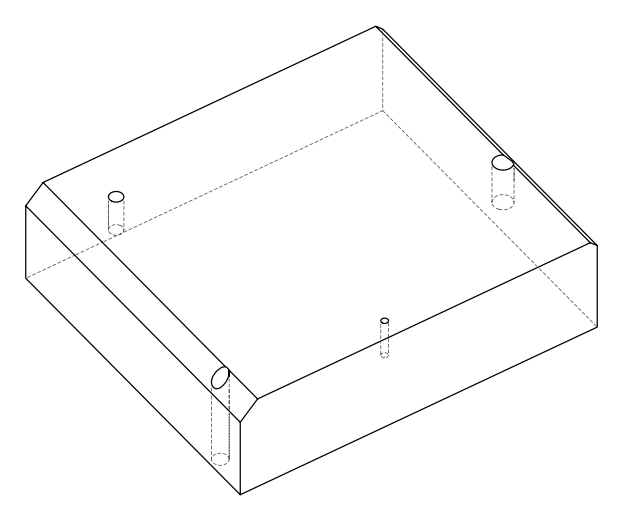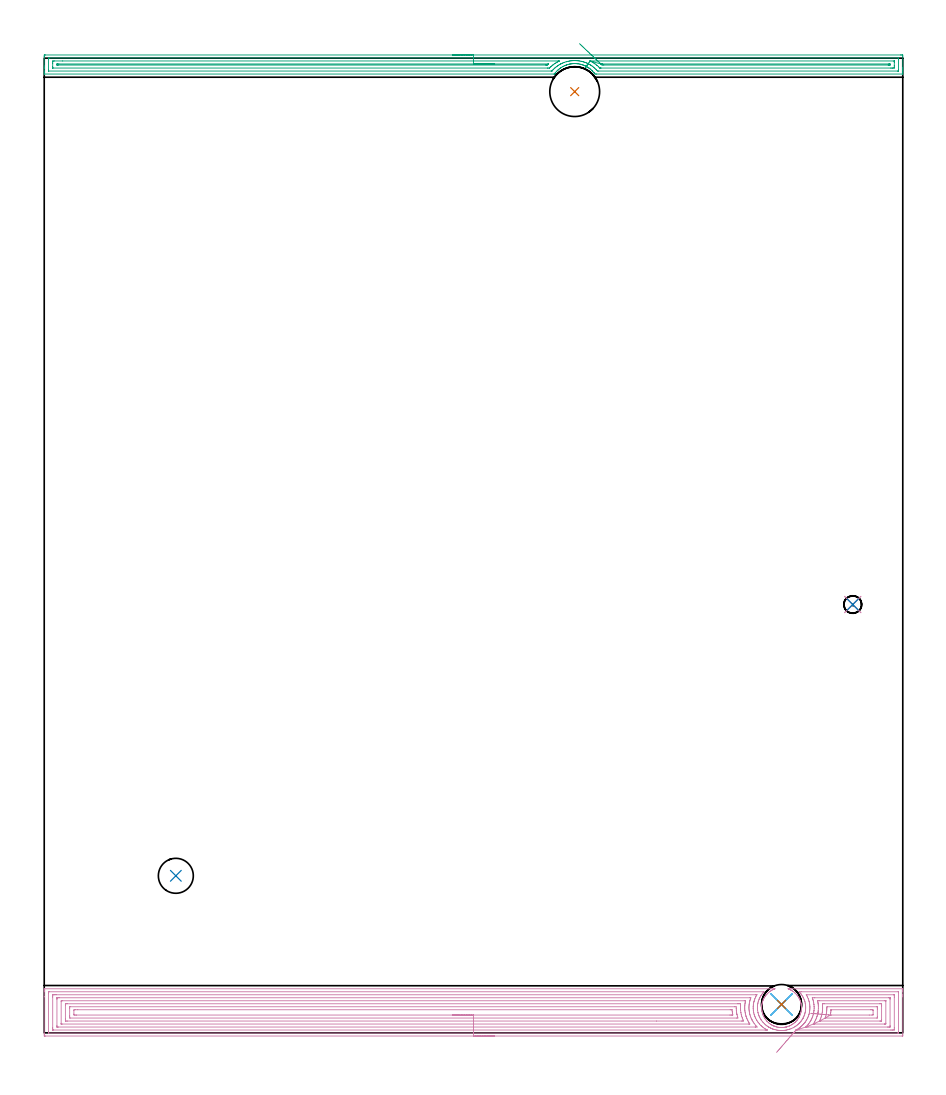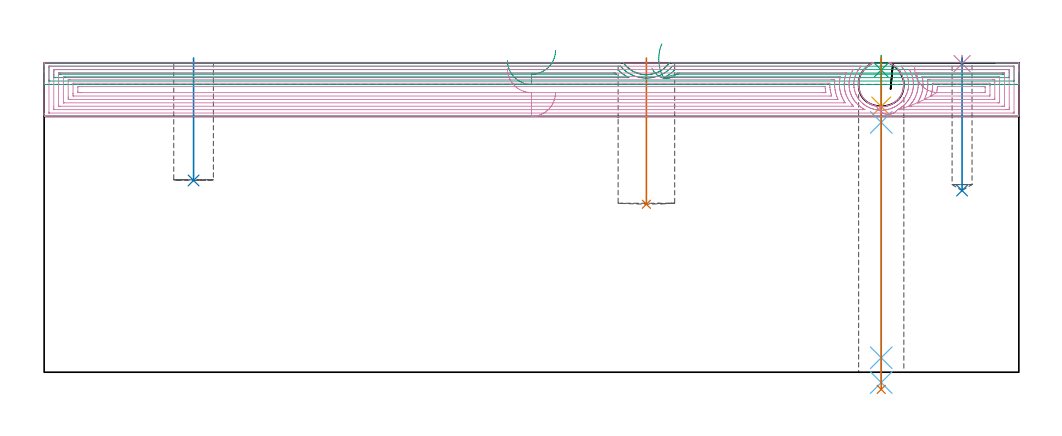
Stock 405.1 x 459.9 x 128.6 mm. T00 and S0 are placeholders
(PLAN: 10 operations, 7 tool changes, 41.1 min)
(1 INDEXABLE_INSERT_DRILL_BLIND_HOLE_FROM_SOLID | STEP1POCKET | NXT0302_018 | 0.24 min | 25347 mm3)
(2 INDEXABLE_INSERT_DRILL_BLIND_HOLE_FROM_SOLID_1 | STEP1POCKET_1 | NXT0302_004 | 0.21 min | 10390 mm3)
(3 SPOT_DRILL | STEP1HOLE | NXT0321_9005460120000 | 0.05 min | 182 mm3)
(4 SPOT_DRILL_1 | STEP1POCKET_2 | NXT0321_9005460120000 | 0.03 min | 2 mm3)
(5 DRILL_BLIND_HOLE_INTO_CENTER | STEP1HOLE | NXT0301_092 | 0.08 min | 1727 mm3)
(6 GUN_DRILL_THROUGH_HOLE | STEP1HOLE | UGT0307_009 | 0.64 min | 12605 mm3)
(7 DRILL_TO_ENLARGE_THROUGH_HOLE | STEP1HOLE | UGT0301_256 | 0.55 min | 21113 mm3)
(8 DRILL_BLIND_HOLE_INTO_CENTER_1 | STEP1POCKET_2 | UGT0301_200 | 0.22 min | 2757 mm3)
(9 AREA_MILL | FG_CHAMFER_SURFACE | UGT0205_001 | 13.04 min | 16277 mm3)
(10 AREA_MILL_1 | FG_CHAMFER_SURFACE_1 | UGT0205_001 | 26.05 min | 98268 mm3)
(TOOL NXT0302_018 | Index. Insert Drill 23.5mm [880-D2350L25-03] | D23.5 PA176 FL71 Z2)
(TOOL NXT0302_004 | Index. Insert Drill 16.5mm [880-D1650L20-05] | D16.5 PA176 FL83 Z2)
(TOOL NXT0321_9005460120000 | NC Spot Drill, 142deg, 12mm, Carbide, Uncoated | D12 PA142 FL30 Z2)
(TOOL NXT0301_092 | Carbide Drill 12.1mm [860.1-1210-061A1-MM 2214] | D12.1 PA140 FL77 Z2)
(TOOL UGT0307_009 | Gun Drill 12 mm | D12 PA130 FL24 Z1)
(TOOL UGT0301_256 | Twist Drill 18.8 mm | D18.8 PA118 FL135 Z2)
(TOOL UGT0301_200 | Twist Drill 8.3 mm | D8.3 PA118 FL72 Z2)
(TOOL UGT0205_001 | Chamfer Mill 20 x 3 x 45 deg. | D20 FL50 Z2)
(OP 1 INDEXABLE_INSERT_DRILL_BLIND_HOLE_FROM_SOLID)
G17 G21 G94 G90
T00 M6
G54
G17 G0 G90 X250.3 Y444.1 S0 M3
G43 Z138.6 H1
G94 G81 G98 Z69.8 F250. R130.6
G80
M5
M2
(OP 2 INDEXABLE_INSERT_DRILL_BLIND_HOLE_FROM_SOLID_1)
G17 G21 G94 G90
T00 M6
G54
G17 G0 G90 X62.1 Y74.1 S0 M3
G43 Z138.6 H1
G94 G81 G98 Z79.7 F250. R130.6
G80
M5
M2
(OP 3 SPOT_DRILL)
G17 G21 G94 G90
T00 M6
G54
G17 G0 G90 X347.9 Y13.4 S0 M3
G43 Z138.6 H0
G94 G81 G98 Z125.6 F250. R131.6
G80
M5
M2
(OP 4 SPOT_DRILL_1)
G17 G21 G94 G90
T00 M6
G54
G17 G0 G90 X381.5 Y202.1 S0 M3
G43 Z138.6 H0
G94 G81 G98 Z128.243 F250. R131.6
G80
M5
M2
(OP 5 DRILL_BLIND_HOLE_INTO_CENTER)
G17 G21 G94 G90
T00 M6
G54
G17 G0 G90 X347.9 Y13.4 S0 M3
G43 Z138.6 H1
G94 G81 G98 Z110.45 F250. R130.6
G80
M5
M2
(OP 6 GUN_DRILL_THROUGH_HOLE)
G17 G21 G94 G90
T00 M6
G54
G17 G0 G90 X347.9 Y13.4 M8
G43 Z138.6 H0
Z124.619
S716 M3
G94 G1 Z103.836 F125. M26
G4 X.084
Z6. F250.
G4 X.084
Z-4.298 F125.
G4 X.084
M5
M9
G0 Z124.619
Z138.6
M2
(OP 7 DRILL_TO_ENLARGE_THROUGH_HOLE)
G17 G21 G94 G90
T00 M6
G54
G17 G0 G90 X347.9 Y13.4 S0 M3
G43 Z138.6 H0
G94 G73 G98 Z-7.148 F250. Q16.969 R130.6
G80
M5
M2
(OP 8 DRILL_BLIND_HOLE_INTO_CENTER_1)
G17 G21 G94 G90
T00 M6
G54
G17 G0 G90 X381.5 Y202.1 S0 M3
G43 Z138.6 H0
G94 G81 G98 Z75.5 F250. R130.6
G80
M5
M2
(OP 9 AREA_MILL)
G17 G21 G94 G90
T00 M6
G54
G17 G0 G90 X192.55 Y461.4 S1061 M3
G43 Z138.6 H0
Z129.6
G94 G1 X192.588 Z128.728 F250.
X192.702 Z127.863
X192.891 Z127.012
X193.153 Z126.18
X193.487 Z125.374
X193.89 Z124.6
X194.359 Z123.864
X194.89 Z123.172
X195.479 Z122.529
X196.122 Z121.939
X196.814 Z121.408
X197.55 Z120.94
X198.324 Z120.537
X199.13 Z120.203
X199.962 Z119.941
X200.814 Z119.752
X201.678 Z119.638
X202.55 Z119.6
X403.962
X404.48 Y461.399 Z119.601
X404.992 Y461.395 Z119.603
X405.092 Y461.392 Z119.606
X405.1 Y460.887 Z120.111
Y455.571 Z125.423
Y455.029 Z125.968
Y454.685 Z126.311
Y454.143 Z126.853
Y453.799 Z127.196
Y453.112 Z127.887
Y452.798 Z128.201
Y452.427 Z128.564
X405.091 Y452.403 Z128.588
X404.927 Y452.4 Z128.6
X260.627
X259.888 Y452.404 Z128.59
X259.835 Y452.463 Z128.535
X259.707 Y452.636 Z128.362
X259.485 Y452.92 Z128.079
X259.402 Y453.021 Z127.979
X259.255 Y453.199 Z127.801
X258.814 Y453.692 Z127.306
X258.71 Y453.799 Z127.199
X258.624 Y453.887 Z127.111
X258.428 Y454.079 Z126.92
X257.921 Y454.537 Z126.459
X257.744 Y454.685 Z126.315
X257.662 Y454.753 Z126.247
X257.397 Y454.959 Z126.04
X257.028 Y455.226 Z125.772
X256.952 Y455.276 Z125.722
X256.585 Y455.518 Z125.48
X256.135 Y455.796 Z125.202
X256.06 Y455.84 Z125.159
X255.756 Y456. Z125.
X255.653 Y456.054 Z124.946
X255.266 Y456.242 Z124.755
X255.242 Y456.254 Z124.743
X254.775 Y456.457 Z124.541
X254.56 Y456.543 Z124.457
X254.349 Y456.626 Z124.373
X254.085 Y456.72 Z124.279
X253.926 Y456.768 Z124.231
X253.455 Y456.911 Z124.089
X253.413 Y456.922 Z124.078
X253.01 Y457.026 Z123.972
X252.562 Y457.124 Z123.876
X252.116 Y457.202 Z123.797
X251.692 Y457.254 Z123.739
X251.669 Y457.257 Z123.737
X251.42 Y457.278 Z123.715
X251.062 Y457.306 Z123.682
X250.902 Y457.322 Z123.671
X250.799 Y457.331 Z123.662
X250.776 Y457.333 Z123.661
X250.555 Y457.344 Z123.655
X250.424 Y457.345 Z123.652
X250.106 Y457.347 Z123.653
X249.883 Y457.338 Z123.659
X249.829 Y457.334 Z123.661
X249.436 Y457.311 Z123.686
X249.201 Y457.288 Z123.705
X249.012 Y457.271 Z123.724
X248.99 Y457.269 Z123.726
X248.755 Y457.24 Z123.759
X248.543 Y457.212 Z123.787
X248.118 Y457.139 Z123.859
X248.097 Y457.135 Z123.862
X247.696 Y457.052 Z123.948
X247.65 Y457.042 Z123.958
X247.225 Y456.931 Z124.065
X247.204 Y456.926 Z124.07
X247.118 Y456.9 Z124.096
X246.778 Y456.797 Z124.198
X246.496 Y456.713 Z124.285
X246.331 Y456.655 Z124.341
X246.311 Y456.648 Z124.349
X245.979 Y456.519 Z124.479
X245.863 Y456.474 Z124.524
X245.418 Y456.283 Z124.715
X244.976 Y456.068 Z124.93
X244.539 Y455.839 Z125.159
X244.075 Y455.557 Z125.443
X243.632 Y455.268 Z125.732
X243.623 Y455.262 Z125.738
X243.441 Y455.128 Z125.868
X243.353 Y455.064 Z125.932
X243.27 Y455.004 Z125.992
X243.206 Y454.958 Z126.038
X242.866 Y454.685 Z126.31
X242.757 Y454.6 Z126.399
X242.739 Y454.585 Z126.414
X242.597 Y454.458 Z126.541
X242.523 Y454.39 Z126.606
X242.459 Y454.334 Z126.664
X242.175 Y454.079 Z126.92
X241.845 Y453.754 Z127.245
X241.349 Y453.199 Z127.801
X241.268 Y453.1 Z127.899
X241.116 Y452.914 Z128.083
X240.97 Y452.738 Z128.262
X240.952 Y452.716 Z128.284
X240.901 Y452.647 Z128.353
X240.739 Y452.434 Z128.56
X240.712 Y452.403 Z128.589
X240.524 Y452.4 Z128.6
X0.173
X0.009 Y452.403 Z128.588
X0. Y452.427 Z128.564
Y452.798 Z128.201
Y453.112 Z127.887
Y453.799 Z127.196
Y455.029 Z125.968
Y455.571 Z125.423
Y456.186 Z124.809
Y460.615 Z120.382
X0.003 Y460.887 Z120.111
X0.009 Y461.392 Z119.606
X0.107 Y461.395 Z119.603
X0.62 Y461.4 Z119.6
X202.55
Y459.986 Z121.014
X402.915 Y459.985 Z121.015
X403.019 Y459.984 Z121.016
X403.07 Y459.981 Z121.019
X403.088 Y459.979 Z121.021
X403.09 Y459.964 Z121.036
X403.095 Y459.851 Z121.149
X403.099 Y459.598 Z121.402
Y454.283 Z126.717
X403.092 Y453.879 Z127.121
X403.09 Y453.828 Z127.172
X403.074 Y453.821 Z127.179
X403.022 Y453.818 Z127.182
X402.913 Y453.816 Z127.184
X402.693 Y453.814 Z127.186
X261.506
X261.072 Y453.821 Z127.179
X260.627 Y454.304 Z126.696
X260.264 Y454.685 Z126.315
X259.734 Y455.184 Z125.816
X259.291 Y455.571 Z125.429
X258.84 Y455.929 Z125.071
X258.532 Y456.152 Z124.848
X258.089 Y456.457 Z124.543
X257.947 Y456.551 Z124.449
X257.688 Y456.714 Z124.286
X257.053 Y457.072 Z123.928
X256.518 Y457.343 Z123.657
X256.16 Y457.51 Z123.49
X255.854 Y457.646 Z123.354
X255.266 Y457.875 Z123.125
X254.93 Y457.995 Z123.005
X254.457 Y458.146 Z122.854
X254.373 Y458.171 Z122.829
X254.173 Y458.229 Z122.771
X253.479 Y458.397 Z122.603
X253.261 Y458.445 Z122.555
X252.586 Y458.57 Z122.43
X252.187 Y458.624 Z122.376
X251.692 Y458.676 Z122.324
X251.199 Y458.717 Z122.283
X250.799 Y458.744 Z122.256
X250.264 Y458.759 Z122.241
X250.166 Y458.761 Z122.239
X250.123
X250.088 Y458.76 Z122.24
X249.905 Y458.751 Z122.249
X249.407 Y458.723 Z122.277
X249.012 Y458.693 Z122.307
X248.587 Y458.65 Z122.35
X248.118 Y458.587 Z122.413
X247.809 Y458.535 Z122.465
X247.225 Y458.421 Z122.579
X247.065 Y458.387 Z122.613
X246.423 Y458.229 Z122.771
X246.292 Y458.19 Z122.81
X245.438 Y457.914 Z123.086
X245.023 Y457.754 Z123.246
X244.544 Y457.557 Z123.443
X244.394 Y457.492 Z123.508
X244.072 Y457.343 Z123.657
X243.79 Y457.205 Z123.795
X243.734 Y457.177 Z123.823
X243.651 Y457.132 Z123.868
X243.214 Y456.89 Z124.11
X242.757 Y456.612 Z124.388
X242.514 Y456.457 Z124.543
X242.129 Y456.194 Z124.806
X241.864 Y456.004 Z124.996
X241.618 Y455.815 Z125.185
X241.31 Y455.571 Z125.429
X241.126 Y455.417 Z125.583
X240.97 Y455.281 Z125.719
X240.66 Y454.993 Z126.007
X240.336 Y454.685 Z126.315
X240.207 Y454.556 Z126.444
X240.077 Y454.42 Z126.58
X239.783 Y454.091 Z126.909
X239.59 Y453.876 Z127.124
X239.553 Y453.838 Z127.162
X239.535 Y453.821 Z127.179
X239.512 Y453.819 Z127.181
X239.403 Y453.816 Z127.184
X239.183 Y453.814 Z127.186
X2.185 Y453.815 Z127.185
X2.081 Y453.816 Z127.184
X2.03 Y453.819 Z127.181
X2.012 Y453.821 Z127.179
X2.01 Y453.836 Z127.164
X2.005 Y453.949 Z127.051
X2.001 Y454.202 Z126.798
Y459.517 Z121.483
X2.008 Y459.922 Z121.078
X2.01 Y459.972 Z121.028
X2.026 Y459.979 Z121.021
X2.078 Y459.982 Z121.018
X2.187 Y459.984 Z121.016
X2.407 Y459.986 Z121.014
X202.55
Y458.572 Z122.428
X242.558 Y458.571 Z122.429
X242.757 Y458.569 Z122.431
X242.948 Y458.565 Z122.435
X243.031 Y458.563 Z122.437
X242.852 Y458.468 Z122.532
X242.757 Y458.421 Z122.579
X242.629 Y458.356 Z122.644
X242.387 Y458.229 Z122.771
X242.051 Y458.043 Z122.957
X241.864 Y457.936 Z123.064
X241.494 Y457.709 Z123.291
X240.97 Y457.376 Z123.624
X240.95 Y457.363 Z123.637
X240.922 Y457.343 Z123.657
X240.433 Y456.99 Z124.01
X240.077 Y456.722 Z124.278
X239.928 Y456.604 Z124.396
X239.75 Y456.457 Z124.543
X239.448 Y456.195 Z124.805
X239.183 Y455.961 Z125.039
X238.981 Y455.772 Z125.228
X238.444 Y455.255 Z125.745
X238.415 Y455.235 Z125.765
X238.376 Y455.233 Z125.767
X238.29 Y455.231 Z125.769
X237.742 Y455.229 Z125.771
X237.396 Y455.228 Z125.772
X4.079 Y455.229 Z125.771
X4.037 Y455.23 Z125.77
X4.015 Y455.232 Z125.768
X4.01 Y455.234 Z125.766
X4.007 Y455.251 Z125.749
X4.002 Y455.379 Z125.621
X4. Y455.571 Z125.429
Y455.764 Z125.236
Y457.343 Z123.657
Y457.535 Z123.465
X4.005 Y458.229 Z122.771
X4.009 Y458.412 Z122.588
X4.03 Y458.565 Z122.435
X4.194 Y458.567 Z122.433
X4.743 Y458.571 Z122.429
X8.712 Y458.572 Z122.428
X202.55
Y457.157 Z123.843
X237.584
X237.875 Y457.155 Z123.845
X237.925 Y457.153 Z123.847
X237.946 Y457.151 Z123.849
X237.941 Y457.144 Z123.856
X237.884 Y457.087 Z123.913
X237.821 Y457.028 Z123.972
X237.765 Y456.977 Z124.023
X237.538 Y456.776 Z124.224
X237.396 Y456.65 Z124.35
X237.206 Y456.646 Z124.354
X237.022 Y456.644 Z124.356
X236.503 Y456.643 Z124.357
X6.687
X6.168 Y456.645 Z124.355
X6.082 Y456.647 Z124.353
X6.021 Y456.649 Z124.351
X6.01 Y456.689 Z124.311
X6.009 Y456.9 Z124.1
X6.01 Y457.111 Z123.889
X6.021 Y457.151 Z123.849
X6.082 Y457.154 Z123.846
X6.17 Y457.156 Z123.844
X6.355 Y457.157 Z123.843
X6.875
X202.55
X203.422 Z123.881
X204.287 Z123.995
X205.138 Z124.183
X205.97 Z124.446
X206.776 Z124.78
X207.55 Z125.182
X208.286 Z125.651
X208.978 Z126.182
X209.621 Z126.772
X210.21 Z127.415
X210.742 Z128.107
X211.21 Z128.843
X211.613 Z129.616
X211.947 Z130.422
X212.209 Z131.254
X212.398 Z132.106
X212.512 Z132.971
X212.55 Z133.843
G0 Z138.6
X256.751 Y457.417
Z136.504
G1 X256.451 Y456.99 Z135.806
X256.187 Y456.614 Z135.064
X255.961 Y456.292 Z134.285
X255.775 Y456.027 Z133.475
X255.63 Y455.82 Z132.64
X255.527 Y455.675 Z131.786
X255.468 Y455.59 Z130.92
X255.452 Y455.568 Z130.048
X255.48 Y455.608 Z129.177
X255.552 Y455.71 Z128.313
X255.667 Y455.873 Z127.464
X255.823 Y456.096 Z126.635
X256.021 Y456.377 Z125.834
X256.258 Y456.714 Z125.065
X256.532 Y457.105 Z124.335
X256.843 Y457.547 Z123.649
X257.186 Y458.036 Z123.014
X257.56 Y458.568 Z122.432
Y458.569 Z122.431
X257.582 Y458.571 Z122.429
X401.021
X401.063 Y458.57 Z122.43
X401.085 Y458.568 Z122.432
X401.09 Y458.566 Z122.434
X401.093 Y458.549 Z122.451
X401.098 Y458.421 Z122.579
X401.1 Y458.229 Z122.771
Y458.037 Z122.963
Y456.457 Z124.543
Y456.265 Z124.735
X401.095 Y455.571 Z125.429
X401.091 Y455.388 Z125.612
X401.07 Y455.235 Z125.765
X400.906 Y455.234 Z125.766
X400.357 Y455.23 Z125.77
X400.012 Y455.229 Z125.771
X399.465 Y455.228 Z125.772
X262.76 Y455.229 Z125.771
X262.414 Y455.23 Z125.77
X262.299 Y455.232 Z125.768
X262.209 Y455.235 Z125.765
X262.161 Y455.247 Z125.753
X262.124 Y455.282 Z125.718
X261.824 Y455.571 Z125.429
X261.521 Y455.857 Z125.143
X260.85 Y456.457 Z124.543
X260.627 Y456.637 Z124.363
X259.853 Y457.225 Z123.775
X259.734 Y457.305 Z123.695
X259.677 Y457.343 Z123.657
X259.168 Y457.669 Z123.331
X258.84 Y457.866 Z123.134
X258.204 Y458.229 Z122.771
X257.947 Y458.365 Z122.635
X257.663 Y458.51 Z122.49
X257.617 Y458.533 Z122.467
X257.569 Y458.56 Z122.44
X257.56 Y458.568 Z122.432
X262.652 Y457.151 Z123.849
X262.702 Y457.153 Z123.847
X262.789 Y457.155 Z123.845
X263.308 Y457.157 Z123.843
X263.495
X398.413
X398.932 Y457.155 Z123.845
X399.018 Y457.153 Z123.847
X399.079 Y457.151 Z123.849
X399.09 Y457.111 Z123.889
X399.091 Y456.9 Z124.1
X399.09 Y456.689 Z124.311
X399.079 Y456.649 Z124.351
X399.018 Y456.647 Z124.353
X398.93 Y456.644 Z124.356
X398.413 Y456.643 Z124.357
X398.225
X264.014
X263.226 Y456.65 Z124.35
X263.129 Y456.72 Z124.28
X262.923 Y456.903 Z124.097
X262.696 Y457.109 Z123.891
X262.652 Y457.151 Z123.849
X262.116 Y457.661 Z123.386
X261.554 Y458.196 Z122.988
X260.968 Y458.753 Z122.66
X260.364 Y459.328 Z122.404
X259.746 Y459.916 Z122.222
X259.119 Y460.513 Z122.114
X258.487 Y461.114 Z122.082
X257.856 Y461.715 Z122.127
X257.23 Y462.311 Z122.247
X256.614 Y462.897 Z122.442
X256.013 Y463.469 Z122.71
X255.431 Y464.023 Z123.05
X254.873 Y464.554 Z123.458
X254.342 Y465.059 Z123.933
X253.844 Y465.534 Z124.469
X253.381 Y465.974 Z125.063
X252.957 Y466.377 Z125.71
X252.576 Y466.74 Z126.406
G0 Z138.6
M5
M2
(OP 10 AREA_MILL_1)
G17 G21 G94 G90
T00 M6
G54
G17 G0 G90 X212.55 Y-1.5 S1061 M3
G43 Z138.6 H0
Z116.3
G94 G1 X212.512 Z115.429 F250.
X212.398 Z114.564
X212.209 Z113.712
X211.947 Z112.88
X211.613 Z112.074
X211.21 Z111.3
X210.741 Z110.564
X210.21 Z109.872
X209.621 Z109.229
X208.978 Z108.64
X208.286 Z108.109
X207.55 Z107.64
X206.776 Z107.237
X205.97 Z106.903
X205.138 Z106.641
X204.286 Z106.452
X203.422 Z106.338
X202.55 Z106.3
X0.62
X0.105 Y-1.495 Z106.303
X0.008 Y-1.492 Z106.306
X0.004 Y-0.983 Z106.814
X0. Y-0.368 Z107.429
Y17.01 Z124.805
Y19.397 Z127.192
Y20.085 Z127.884
Y20.399 Z128.199
X0.007 Y20.773 Z128.564
X0.01 Y20.797 Z128.588
X0.173 Y20.8 Z128.6
X344.616
X344.825 Y20.796 Z128.59
X344.676 Y20.731 Z128.529
X344.616 Y20.706 Z128.506
X344.422 Y20.631 Z128.431
X344.294 Y20.579 Z128.379
X344.039 Y20.468 Z128.268
X343.918 Y20.414 Z128.214
X343.656 Y20.284 Z128.084
X343.21 Y20.044 Z127.844
X343.089 Y19.973 Z127.773
X342.763 Y19.767 Z127.567
X342.312 Y19.447 Z127.247
X341.848 Y19.09 Z126.89
X341.405 Y18.681 Z126.481
X340.977 Y18.255 Z126.055
X340.934 Y18.208 Z126.008
X340.572 Y17.773 Z125.573
X340.23 Y17.326 Z125.126
X340.084 Y17.119 Z124.919
X339.682 Y16.444 Z124.244
X339.452 Y16.006 Z123.806
X339.246 Y15.561 Z123.361
X339.191 Y15.431 Z123.231
X338.932 Y14.679 Z122.479
X338.804 Y14.239 Z122.039
X338.701 Y13.797 Z121.597
X338.621 Y13.357 Z121.157
X338.562 Y12.915 Z120.715
X338.525 Y12.474 Z120.274
X338.508 Y12.032 Z119.832
X338.512 Y11.591 Z119.391
X338.537 Y11.15 Z118.95
X338.583 Y10.708 Z118.508
X338.649 Y10.268 Z118.068
X338.738 Y9.825 Z117.625
X338.849 Y9.385 Z117.185
X338.984 Y8.942 Z116.742
X339.139 Y8.503 Z116.303
X339.191 Y8.37 Z116.17
X339.543 Y7.621 Z115.421
X339.783 Y7.176 Z114.976
X339.894 Y6.992 Z114.791
X340.046 Y6.739 Z114.539
X340.084 Y6.68 Z114.479
X340.388 Y6.264 Z114.062
X340.705 Y5.858 Z113.655
X340.839 Y5.702 Z113.497
X340.875 Y5.663 Z113.457
X340.977 Y5.548 Z113.345
X341.555 Y4.974 Z112.774
X341.87 Y4.694 Z112.494
X342.266 Y4.386 Z112.185
X342.671 Y4.092 Z111.891
X342.763 Y4.031 Z111.83
X342.829 Y3.992 Z111.791
X343.206 Y3.765 Z111.564
X343.403 Y3.658 Z111.458
X343.656 Y3.523 Z111.32
X343.722 Y3.492 Z111.288
X343.816 Y3.447 Z111.246
X343.921 Y3.398 Z111.197
X344.02 Y3.353 Z111.149
X344.135 Y3.3 Z111.095
X344.323 Y3.212 Z111.007
X344.476 Y3.152 Z110.949
X344.549 Y3.124 Z110.92
X344.994 Y2.971 Z110.766
X345.443 Y2.836 Z110.632
X345.509 Y2.82 Z110.615
X345.888 Y2.726 Z110.524
X346.336 Y2.638 Z110.437
X346.782 Y2.573 Z110.373
X346.849 Y2.568 Z110.365
X346.911 Y2.561 Z110.359
X347.229 Y2.532 Z110.326
X347.296 Y2.53 Z110.321
X347.687 Y2.509 Z110.306
X348.052 Z110.304
X348.122 Z110.305
X348.19 Y2.512 Z110.308
X348.404 Y2.521 Z110.321
X348.569 Y2.529 Z110.329
X349.015 Y2.573 Z110.371
X349.083 Y2.585 Z110.379
X349.299 Y2.615 Z110.412
X349.462 Y2.639 Z110.436
X349.908 Y2.726 Z110.521
X349.977 Y2.744 Z110.538
X350.07 Y2.765 Z110.563
X350.144 Y2.783 Z110.581
X350.256 Y2.811 Z110.609
X350.356 Y2.836 Z110.633
X350.423 Y2.857 Z110.652
X350.801 Y2.969 Z110.768
X351.478 Y3.21 Z111.009
X351.694 Y3.306 Z111.103
X351.764 Y3.34 Z111.135
X351.977 Y3.441 Z111.241
X352.144 Y3.522 Z111.32
X352.587 Y3.76 Z111.557
X353.124 Y4.093 Z111.891
X353.169 Y4.124 Z111.922
X353.48 Y4.343 Z112.141
X353.871 Y4.651 Z112.451
X354.146 Y4.885 Z112.685
X354.251 Y4.974 Z112.774
X354.373 Y5.088 Z112.887
X354.741 Y5.466 Z113.265
X354.916 Y5.663 Z113.458
X355.04 Y5.798 Z113.597
X355.093 Y5.857 Z113.656
X355.239 Y6.032 Z113.831
X355.266 Y6.066 Z113.864
X355.514 Y6.399 Z114.198
X355.746 Y6.739 Z114.538
X356.024 Y7.197 Z114.989
X356.081 Y7.289 Z115.086
X356.16 Y7.416 Z115.215
X356.231 Y7.556 Z115.356
X356.265 Y7.621 Z115.421
X356.471 Y8.059 Z115.859
X356.658 Y8.503 Z116.303
X356.816 Y8.942 Z116.742
X356.952 Y9.385 Z117.185
X357.053 Y9.76 Z117.56
X357.15 Y10.268 Z118.068
X357.217 Y10.708 Z118.508
X357.263 Y11.15 Z118.95
X357.288 Y11.591 Z119.391
X357.292 Y12.032 Z119.832
X357.275 Y12.474 Z120.274
X357.238 Y12.915 Z120.715
X357.179 Y13.356 Z121.156
X357.102 Y13.797 Z121.597
X357.053 Y14.04 Z121.84
X356.968 Y14.361 Z122.161
X356.874 Y14.679 Z122.479
X356.722 Y15.122 Z122.922
X356.55 Y15.561 Z123.361
X356.363 Y15.976 Z123.776
X356.16 Y16.386 Z124.186
X356.127 Y16.444 Z124.244
X355.857 Y16.889 Z124.689
X355.566 Y17.326 Z125.126
X355.266 Y17.734 Z125.534
X355.069 Y17.974 Z125.774
X354.861 Y18.208 Z126.008
X354.373 Y18.711 Z126.511
X354.164 Y18.903 Z126.703
X353.948 Y19.09 Z126.89
X353.48 Y19.457 Z127.257
X353.099 Y19.722 Z127.522
X352.711 Y19.973 Z127.773
X352.587 Y20.046 Z127.846
X352.29 Y20.21 Z128.01
X352.182 Y20.267 Z128.067
X351.992 Y20.359 Z128.159
X351.694 Y20.497 Z128.297
X351.464 Y20.598 Z128.397
X351.434 Y20.609 Z128.409
X350.965 Y20.793 Z128.592
X351.764 Y20.8 Z128.6
X404.927
X405.09 Y20.797 Z128.588
X405.093 Y20.773 Z128.564
X405.1 Y20.399 Z128.199
Y20.085 Z127.884
Y19.397 Z127.192
Y18.167 Z125.964
Y17.625 Z125.419
Y17.01 Z124.805
Y-0.983 Z106.814
X405.098 Y-1.257 Z106.541
X405.09 Y-1.492 Z106.306
X404.853 Y-1.499 Z106.299
X202.55 Y-1.5 Z106.3
Y-0.086 Z107.714
X2.184 Y-0.085 Z107.715
X2.079 Y-0.084 Z107.716
X2.027 Y-0.081 Z107.719
X2.01 Y-0.079 Z107.721
X2.008 Y-0.062 Z107.738
X2.004 Y0.05 Z107.85
X2. Y0.306 Z108.106
X2.001 Y18.914 Z126.714
X2.008 Y19.318 Z127.118
X2.01 Y19.369 Z127.169
X2.025 Y19.379 Z127.179
X2.077 Y19.381 Z127.181
X2.187 Y19.384 Z127.184
X2.407 Y19.386 Z127.186
X339.267 Y19.385 Z127.185
X339.638 Y19.376 Z127.176
X339.255 Y18.97 Z126.77
X339.044 Y18.72 Z126.52
X338.875 Y18.511 Z126.311
X338.651 Y18.224 Z126.024
X338.361 Y17.841 Z125.641
X338.274 Y17.712 Z125.512
X338.22 Y17.625 Z125.425
X337.944 Y17.152 Z124.952
X337.711 Y16.739 Z124.539
X337.627 Y16.581 Z124.381
X337.468 Y16.263 Z124.063
X337.342 Y15.978 Z123.778
X337.292 Y15.853 Z123.653
X337.104 Y15.327 Z123.127
X336.984 Y14.967 Z122.767
X336.892 Y14.651 Z122.451
X336.749 Y14.081 Z121.881
X336.717 Y13.939 Z121.739
X336.591 Y13.194 Z120.994
X336.589 Y13.18 Z120.98
X336.574 Y13.069 Z120.869
X336.522 Y12.36 Z120.16
X336.521 Y12.308 Z120.108
X336.519 Y11.477 Z119.277
X336.523 Y11.422 Z119.222
X336.574 Y10.739 Z118.539
X336.599 Y10.536 Z118.336
X336.602 Y10.508 Z118.308
X336.763 Y9.65 Z117.45
X336.817 Y9.41 Z117.21
X337.002 Y8.764 Z116.564
X337.215 Y8.128 Z115.928
X337.324 Y7.878 Z115.678
X337.468 Y7.557 Z115.357
X337.753 Y6.992 Z114.792
X338.099 Y6.366 Z114.166
X338.266 Y6.106 Z113.906
X338.361 Y5.963 Z113.763
X338.929 Y5.219 Z113.019
X339.255 Y4.838 Z112.638
X339.757 Y4.333 Z112.133
X340.148 Y3.964 Z111.764
X340.429 Y3.723 Z111.523
X340.783 Y3.447 Z111.247
X341.042 Y3.258 Z111.058
X341.647 Y2.847 Z110.647
X341.935 Y2.674 Z110.474
X341.98 Y2.649 Z110.449
X342.144 Y2.561 Z110.361
X342.596 Y2.33 Z110.13
X342.829 Y2.221 Z110.021
X343.457 Y1.938 Z109.738
X343.722 Y1.836 Z109.636
X343.771 Y1.819 Z109.619
X344.197 Y1.675 Z109.475
X344.616 Y1.551 Z109.351
X344.789 Y1.503 Z109.303
X345.509 Y1.339 Z109.139
X345.928 Y1.26 Z109.06
X346.403 Y1.192 Z108.992
X346.595 Y1.17 Z108.97
X347.128 Y1.123 Z108.923
X347.296 Y1.115 Z108.915
X347.876 Y1.1 Z108.9
X348.19 Y1.101 Z108.901
X348.742 Y1.127 Z108.927
X349.083 Y1.159 Z108.959
X349.549 Y1.213 Z109.013
X349.977 Y1.278 Z109.078
X350.312 Y1.343 Z109.143
X350.87 Y1.471 Z109.271
X351.035 Y1.512 Z109.312
X351.603 Y1.675 Z109.475
X351.741 Y1.72 Z109.52
X351.764 Y1.729 Z109.529
X352.376 Y1.954 Z109.754
X352.657 Y2.071 Z109.871
X353.421 Y2.433 Z110.233
X353.551 Y2.501 Z110.301
X353.59 Y2.522 Z110.322
X353.659 Y2.561 Z110.361
X354.148 Y2.855 Z110.655
X354.444 Y3.039 Z110.839
X354.687 Y3.206 Z111.006
X355.019 Y3.447 Z111.247
X355.338 Y3.699 Z111.499
X355.683 Y3.991 Z111.791
X356.058 Y4.333 Z112.133
X356.146 Y4.418 Z112.218
X356.231 Y4.505 Z112.305
X356.573 Y4.88 Z112.68
X356.874 Y5.219 Z113.019
X356.987 Y5.356 Z113.156
X357.125 Y5.532 Z113.332
X357.524 Y6.106 Z113.906
X357.714 Y6.407 Z114.207
X358.018 Y6.896 Z114.696
X358.052 Y6.959 Z114.759
X358.068 Y6.992 Z114.792
X358.335 Y7.563 Z115.363
X358.471 Y7.878 Z115.678
X358.598 Y8.189 Z115.989
X358.804 Y8.764 Z116.564
X358.831 Y8.844 Z116.644
X358.912 Y9.105 Z116.905
X359.022 Y9.54 Z117.34
X359.044 Y9.65 Z117.45
X359.158 Y10.292 Z118.092
X359.193 Y10.536 Z118.336
X359.251 Y11.085 Z118.885
X359.27 Y11.422 Z119.222
X359.281 Y11.942 Z119.742
X359.272 Y12.308 Z120.108
X359.236 Y12.872 Z120.672
X359.199 Y13.194 Z120.994
X359.094 Y13.899 Z121.699
X359.055 Y14.081 Z121.881
X358.912 Y14.694 Z122.494
X358.849 Y14.905 Z122.705
X358.83 Y14.967 Z122.767
X358.79 Y15.087 Z122.887
X358.501 Y15.853 Z123.653
X358.184 Y16.574 Z124.374
X358.102 Y16.739 Z124.539
X358.018 Y16.9 Z124.7
X357.567 Y17.625 Z125.425
X357.125 Y18.268 Z126.068
X357.019 Y18.406 Z126.206
X356.933 Y18.511 Z126.311
X356.619 Y18.875 Z126.675
X356.231 Y19.3 Z127.1
X356.197 Y19.343 Z127.143
X356.231 Y19.379 Z127.179
X356.248 Y19.381 Z127.181
X357.125 Y19.386 Z127.186
X402.916 Y19.385 Z127.185
X403.021 Y19.384 Z127.184
X403.073 Y19.381 Z127.181
X403.09 Y19.379 Z127.179
X403.092 Y19.362 Z127.162
X403.096 Y19.25 Z127.05
X403.1 Y18.994 Z126.794
X403.099 Y0.387 Z108.187
X403.092 Y-0.018 Z107.782
X403.09 Y-0.069 Z107.731
X403.075 Y-0.079 Z107.721
X403.023 Y-0.081 Z107.719
X402.913 Y-0.084 Z107.716
X402.693 Y-0.086 Z107.714
X202.55
Y1.329 Z109.129
X4.194
X4.078 Y1.331 Z109.131
X4.036 Y1.333 Z109.133
X4.019 Y1.335 Z109.135
X4.01 Y1.356 Z109.156
X4.005 Y1.483 Z109.283
X4.002 Y1.675 Z109.475
X4. Y1.867 Z109.667
Y2.561 Z110.361
Y16.931 Z124.731
X4.005 Y17.625 Z125.425
X4.009 Y17.809 Z125.609
X4.028 Y17.965 Z125.765
X4.194 Y17.966 Z125.766
X4.739 Y17.97 Z125.77
X5.088 Y17.971 Z125.771
X5.632 Y17.972 Z125.772
X335.681 Y17.971 Z125.771
X336.227 Y17.97 Z125.77
X336.236 Y17.968 Z125.768
X336.238 Y17.965 Z125.765
Y17.958 Z125.758
X336.053 Y17.625 Z125.425
X335.921 Y17.386 Z125.186
X335.681 Y16.939 Z124.739
X335.616 Y16.804 Z124.604
X335.587 Y16.739 Z124.539
X335.347 Y16.184 Z123.984
X335.228 Y15.853 Z123.653
X335.116 Y15.527 Z123.327
X334.939 Y14.967 Z122.767
X334.905 Y14.85 Z122.65
X334.787 Y14.392 Z122.192
X334.732 Y14.135 Z121.935
X334.723 Y14.081 Z121.881
X334.612 Y13.368 Z121.168
X334.592 Y13.194 Z120.994
X334.539 Y12.555 Z120.355
X334.528 Y12.308 Z120.108
X334.522 Y11.685 Z119.485
X334.529 Y11.422 Z119.222
X334.576 Y10.746 Z118.546
X334.601 Y10.536 Z118.336
X334.728 Y9.709 Z117.509
X334.739 Y9.65 Z117.45
X334.787 Y9.393 Z117.193
X334.958 Y8.764 Z116.564
X335.023 Y8.53 Z116.33
X335.248 Y7.878 Z115.678
X335.354 Y7.603 Z115.403
X335.575 Y7.096 Z114.896
X335.626 Y6.992 Z114.792
X335.681 Y6.881 Z114.681
X336.1 Y6.106 Z113.906
X336.274 Y5.802 Z113.602
X336.574 Y5.327 Z113.127
X336.653 Y5.219 Z113.019
X336.879 Y4.917 Z112.717
X337.35 Y4.333 Z112.133
X337.468 Y4.194 Z111.994
X338.196 Y3.447 Z111.247
X338.361 Y3.288 Z111.088
X338.748 Y2.942 Z110.742
X339.209 Y2.561 Z110.361
X339.255 Y2.525 Z110.325
X339.409 Y2.409 Z110.209
X340.148 Y1.91 Z109.71
X340.521 Y1.675 Z109.475
X341.042 Y1.372 Z109.172
X341.103 Y1.334 Z109.134
X341.079 Y1.332 Z109.132
X341.042 Y1.331 Z109.131
X340.497 Y1.329 Z109.129
X340.148
X202.55
Y2.743 Z110.543
X6.691
X6.107 Y2.747 Z110.547
X6.045 Y2.749 Z110.549
X6.01 Y2.752 Z110.552
X6.008 Y2.799 Z110.599
X6.004 Y3.008 Z110.808
X6. Y3.428 Z111.228
Y15.834 Z123.634
X6.004 Y16.286 Z124.086
X6.008 Y16.503 Z124.303
X6.01 Y16.55 Z124.35
X6.063 Y16.553 Z124.353
X6.166 Y16.555 Z124.355
X6.875 Y16.557 Z124.357
X7.058
X333.
X333.185 Y16.556 Z124.356
X333.323 Y16.553 Z124.353
X333.384 Y16.551 Z124.351
X333.388 Y16.53 Z124.33
X333.346 Y16.396 Z124.196
X333.165 Y15.853 Z123.653
X333.124 Y15.73 Z123.53
X333. Y15.337 Z123.137
X332.921 Y15.045 Z122.845
X332.902 Y14.967 Z122.767
X332.757 Y14.322 Z122.122
X332.715 Y14.081 Z121.881
X332.633 Y13.559 Z121.359
X332.589 Y13.194 Z120.994
X332.552 Y12.753 Z120.553
X332.528 Y12.308 Z120.108
X332.523 Y11.896 Z119.696
X332.529 Y11.422 Z119.222
X332.556 Y10.977 Z118.777
X332.596 Y10.536 Z118.336
X332.674 Y9.974 Z117.774
X332.731 Y9.65 Z117.45
X332.793 Y9.315 Z117.115
X332.891 Y8.872 Z116.672
X332.919 Y8.764 Z116.564
X333. Y8.461 Z116.261
X333.188 Y7.878 Z115.678
X333.28 Y7.6 Z115.4
X333.532 Y6.992 Z114.792
X333.894 Y6.223 Z114.023
X333.955 Y6.106 Z113.906
X334.023 Y5.978 Z113.778
X334.451 Y5.219 Z113.019
X334.787 Y4.701 Z112.501
X335.064 Y4.333 Z112.133
X335.681 Y3.544 Z111.344
X335.764 Y3.447 Z111.247
X336.384 Y2.75 Z110.55
X335.681 Y2.744 Z110.544
X335.497 Y2.743 Z110.543
X202.55
Y4.157 Z111.957
X8.484
X8.128 Y4.159 Z111.959
X8.027 Y4.162 Z111.962
X8.008 Y4.165 Z111.965
X8.005 Y4.167 Z111.967
X8.002 Y4.182 Z111.982
X8.001 Y4.24 Z112.04
X8. Y4.333 Z112.133
X8.001 Y14.735 Z122.535
X8.006 Y14.967 Z122.767
X8.01 Y15.124 Z122.924
X8.306 Y15.136 Z122.936
X8.486 Y15.141 Z122.941
X8.661 Y15.142 Z122.942
X330.32 Y15.143 Z122.943
X330.498 Y15.142 Z122.942
X330.853 Y15.138 Z122.938
X330.895 Y15.136 Z122.936
X330.9 Y15.129 Z122.929
X330.898 Y15.101 Z122.901
X330.889 Y15.048 Z122.848
X330.872 Y14.967 Z122.767
X330.776 Y14.514 Z122.314
X330.702 Y14.081 Z121.881
X330.651 Y13.752 Z121.552
X330.586 Y13.194 Z120.994
X330.563 Y12.953 Z120.753
X330.528 Y12.308 Z120.108
X330.522 Y12.108 Z119.908
X330.529 Y11.422 Z119.222
X330.536 Y11.208 Z119.008
X330.593 Y10.536 Z118.336
X330.626 Y10.232 Z118.032
X330.72 Y9.65 Z117.45
X330.792 Y9.232 Z117.032
X330.897 Y8.764 Z116.564
X331.1 Y7.99 Z115.79
X331.135 Y7.878 Z115.678
X331.213 Y7.628 Z115.428
X331.452 Y6.992 Z114.792
X331.602 Y6.607 Z114.407
X331.843 Y6.106 Z113.906
X332.107 Y5.568 Z113.368
X332.296 Y5.219 Z113.019
X332.524 Y4.806 Z112.606
X332.815 Y4.333 Z112.133
X332.873 Y4.237 Z112.037
X332.903 Y4.182 Z111.982
X332.908 Y4.164 Z111.964
X332.285 Y4.157 Z111.957
X202.55
Y5.571 Z113.371
X10.987 Y5.572 Z113.372
X10.448 Y5.575 Z113.375
X10.087 Y5.578 Z113.378
X10.01 Y5.586 Z113.386
X10.004 Y5.66 Z113.46
X10.001 Y6.106 Z113.906
X10. Y6.55 Z114.35
X10.001 Y13.194 Z120.994
X10.004 Y13.635 Z121.435
X10.01 Y13.701 Z121.501
X10.018 Y13.722 Z121.522
X10.045 Y13.724 Z121.524
X10.179 Y13.727 Z121.527
X10.448 Y13.728 Z121.528
X10.803 Y13.729 Z121.529
X327.101
X327.639 Y13.728 Z121.528
X327.996 Y13.726 Z121.526
X328.533 Y13.722 Z121.522
X328.567 Y13.194 Z120.994
X328.568 Y13.159 Z120.959
X328.533 Y12.584 Z120.384
X328.519 Y12.322 Z120.122
Y11.409 Z119.209
X328.533 Y11.149 Z118.949
X328.581 Y10.536 Z118.336
X328.586 Y10.484 Z118.284
X328.703 Y9.65 Z117.45
X328.734 Y9.451 Z117.251
X328.872 Y8.764 Z116.564
X328.975 Y8.326 Z116.126
X329.102 Y7.878 Z115.678
X329.352 Y7.066 Z114.866
X329.378 Y6.992 Z114.792
X329.426 Y6.859 Z114.659
X329.736 Y6.106 Z113.906
X329.958 Y5.578 Z113.378
X329.426 Y5.574 Z113.374
X329.071 Y5.572 Z113.372
X288.919 Y5.571 Z113.371
X202.55
Y6.985 Z114.785
X12.242
X12.01 Y6.992 Z114.792
X12.004 Y7.221 Z115.021
X12.001 Y7.878 Z115.678
X12. Y8.111 Z115.911
X12.001 Y11.654 Z119.454
X12.01 Y12.308 Z120.108
X12.229 Y12.314 Z120.114
X325.846 Y12.315 Z120.115
X326.508 Y12.308 Z120.108
X326.52 Y11.646 Z119.446
X326.529 Y11.422 Z119.222
X326.567 Y10.713 Z118.513
X326.586 Y10.536 Z118.336
X326.681 Y9.715 Z117.515
X326.69 Y9.65 Z117.45
X326.746 Y9.273 Z117.073
X326.845 Y8.764 Z116.564
X326.87 Y8.641 Z116.441
X327.065 Y7.878 Z115.678
X327.182 Y7.446 Z115.246
X327.314 Y6.992 Z114.792
X326.746 Y6.985 Z114.785
X202.55
Y8.4 Z116.2
X15.283
X14.916
X14.386 Y8.403 Z116.203
X14.022 Y8.407 Z116.207
X14.001 Y8.764 Z116.564
Y8.786 Z116.586
Y10.557 Z118.357
X14.022 Y10.893 Z118.693
X14.551 Y10.898 Z118.698
X15.809 Y10.9 Z118.7
X323.698
X324.065 Y10.899 Z118.699
X324.432 Y10.895 Z118.695
X324.529 Y10.894 Z118.694
X324.544 Y10.826 Z118.626
X324.644 Y9.962 Z117.762
X324.688 Y9.65 Z117.45
X324.797 Y8.925 Z116.725
X324.861 Y8.566 Z116.366
X324.878 Y8.459 Z116.259
X324.885 Y8.41 Z116.21
X324.8 Y8.407 Z116.207
X324.43 Y8.402 Z116.202
X324.065 Y8.4 Z116.2
X323.539
X202.55
X201.678 Z116.238
X200.813 Z116.352
X199.962 Z116.54
X199.13 Z116.803
X198.324 Z117.137
X197.55 Z117.539
X196.814 Z118.008
X196.122 Z118.539
X195.479 Z119.129
X194.89 Z119.772
X194.358 Z120.464
X193.89 Z121.2
X193.487 Z121.973
X193.153 Z122.779
X192.891 Z123.611
X192.702 Z124.463
X192.588 Z125.328
X192.55 Z126.2
G0 Z138.6
X345.539 Y-9.232
Z111.094
G1 X345.903 Y-8.813 Z110.422
X346.305 Y-8.352 Z109.8
X346.741 Y-7.851 Z109.233
X347.207 Y-7.315 Z108.727
X347.7 Y-6.748 Z108.285
X348.217 Y-6.154 Z107.91
X348.754 Y-5.537 Z107.605
X349.306 Y-4.903 Z107.372
X349.869 Y-4.255 Z107.214
X350.439 Y-3.6 Z107.13
X351.011 Y-2.942 Z107.123
X351.582 Y-2.286 Z107.192
X352.147 Y-1.637 Z107.337
X352.701 Y-1. Z107.556
X353.241 Y-0.38 Z107.847
X353.762 Y0.219 Z108.21
X354.26 Y0.792 Z108.64
X354.732 Y1.334 Z109.134
X354.758 Y1.364 Z109.164
X355.338 Y1.707 Z109.507
X355.862 Y2.041 Z109.841
X356.231 Y2.296 Z110.096
X356.385 Y2.409 Z110.209
X356.586 Y2.561 Z110.361
X356.883 Y2.801 Z110.601
X357.125 Y3.001 Z110.801
X357.361 Y3.213 Z111.013
X357.614 Y3.447 Z111.247
X357.817 Y3.647 Z111.447
X358.018 Y3.853 Z111.653
X358.249 Y4.105 Z111.905
X358.451 Y4.333 Z112.133
X358.662 Y4.581 Z112.381
X358.912 Y4.897 Z112.697
X359.047 Y5.085 Z112.885
X359.139 Y5.219 Z113.019
X359.405 Y5.617 Z113.417
X359.715 Y6.106 Z113.906
X359.749 Y6.161 Z113.961
X359.805 Y6.255 Z114.055
X360.054 Y6.745 Z114.545
X360.173 Y6.992 Z114.792
X360.335 Y7.352 Z115.152
X360.553 Y7.878 Z115.678
X360.593 Y7.982 Z115.782
X360.699 Y8.28 Z116.08
X360.815 Y8.648 Z116.448
X360.848 Y8.764 Z116.564
X361. Y9.351 Z117.151
X361.058 Y9.65 Z117.45
X361.137 Y10.101 Z117.901
X361.198 Y10.536 Z118.336
X361.236 Y10.889 Z118.689
X361.27 Y11.422 Z119.222
X361.281 Y12. Z119.8
X361.273 Y12.308 Z120.108
X361.256 Y12.641 Z120.441
X361.205 Y13.194 Z120.994
X361.144 Y13.636 Z121.436
X361.073 Y14.081 Z121.881
X360.928 Y14.74 Z122.54
X360.865 Y14.967 Z122.767
X360.699 Y15.517 Z123.317
X360.576 Y15.853 Z123.653
X360.504 Y16.046 Z123.846
X360.201 Y16.739 Z124.539
X360.078 Y17.01 Z124.81
X359.805 Y17.545 Z125.345
X359.758 Y17.625 Z125.425
X359.686 Y17.743 Z125.543
X359.566 Y17.956 Z125.756
X359.572 Y17.965 Z125.765
X359.588 Y17.967 Z125.767
X359.631 Y17.97 Z125.77
X359.805 Y17.971 Z125.771
X400.906
X401.022 Y17.969 Z125.769
X401.064 Y17.967 Z125.767
X401.081 Y17.965 Z125.765
X401.09 Y17.944 Z125.744
X401.095 Y17.817 Z125.617
X401.098 Y17.625 Z125.425
X401.1 Y17.433 Z125.233
Y16.739 Z124.539
Y2.369 Z110.169
X401.095 Y1.675 Z109.475
X401.091 Y1.492 Z109.292
X401.072 Y1.335 Z109.135
X400.906 Y1.334 Z109.134
X400.361 Y1.33 Z109.13
X400.012 Y1.329 Z109.129
X399.468
X355.338
X354.792 Y1.33 Z109.13
X354.732 Y1.334 Z109.134
X359.41 Y2.749 Z110.549
X359.502 Y2.862 Z110.662
X359.925 Y3.329 Z111.129
X360.029 Y3.447 Z111.247
X360.334 Y3.804 Z111.604
X360.699 Y4.258 Z112.058
X360.731 Y4.302 Z112.102
X360.753 Y4.333 Z112.133
X361.09 Y4.832 Z112.632
X361.346 Y5.219 Z113.019
X361.441 Y5.369 Z113.169
X361.592 Y5.615 Z113.415
X361.766 Y5.933 Z113.733
X361.855 Y6.106 Z113.906
X362.113 Y6.622 Z114.422
X362.271 Y6.992 Z114.792
X362.486 Y7.502 Z115.302
X362.584 Y7.781 Z115.581
X362.616 Y7.878 Z115.678
X362.796 Y8.456 Z116.256
X362.88 Y8.764 Z116.564
X362.982 Y9.158 Z116.958
X363.076 Y9.65 Z117.45
X363.121 Y9.906 Z117.706
X363.207 Y10.536 Z118.336
X363.224 Y10.69 Z118.49
X363.27 Y11.422 Z119.222
X363.282 Y12.212 Z120.012
X363.28 Y12.308 Z120.108
X363.276 Y12.411 Z120.211
X363.212 Y13.194 Z120.994
X363.194 Y13.378 Z121.178
X363.085 Y14.081 Z121.881
X363.022 Y14.435 Z122.235
X362.896 Y14.967 Z122.767
X362.829 Y15.233 Z123.033
X362.713 Y15.627 Z123.427
X362.636 Y15.853 Z123.653
X362.486 Y16.282 Z124.082
X362.429 Y16.442 Z124.242
X362.42 Y16.472 Z124.272
X362.402 Y16.55 Z124.35
X362.486 Y16.553 Z124.353
X362.671 Y16.555 Z124.355
X363.379 Y16.557 Z124.357
X363.562
X398.409
X398.993 Y16.553 Z124.353
X399.055 Y16.551 Z124.351
X399.09 Y16.548 Z124.348
X399.092 Y16.501 Z124.301
X399.096 Y16.292 Z124.092
X399.1 Y15.872 Z123.672
Y3.466 Z111.266
X399.096 Y3.014 Z110.814
X399.092 Y2.797 Z110.597
X399.09 Y2.75 Z110.55
X399.037 Y2.747 Z110.547
X398.934 Y2.745 Z110.545
X398.225 Y2.743 Z110.543
X398.042
X360.301
X359.805 Y2.744 Z110.544
X359.619 Y2.745 Z110.545
X359.41 Y2.749 Z110.549
X362.88 Y4.17 Z111.97
X362.981 Y4.333 Z112.133
X363.379 Y4.972 Z112.772
X363.47 Y5.129 Z112.929
X363.519 Y5.219 Z113.019
X363.776 Y5.712 Z113.512
X363.971 Y6.106 Z113.906
X364.067 Y6.31 Z114.11
X364.273 Y6.776 Z114.576
X364.335 Y6.93 Z114.73
X364.358 Y6.992 Z114.792
X364.568 Y7.585 Z115.385
X364.663 Y7.878 Z115.678
X364.78 Y8.261 Z116.061
X364.915 Y8.764 Z116.564
X364.963 Y8.965 Z116.765
X365.097 Y9.65 Z117.45
X365.107 Y9.709 Z117.509
X365.166 Y10.118 Z117.918
X365.214 Y10.489 Z118.289
X365.219 Y10.536 Z118.336
X365.224 Y10.594 Z118.394
X365.273 Y11.422 Z119.222
X365.278 Y11.533 Z119.333
X365.273 Y12.308 Z120.108
X365.225 Y13.136 Z120.936
X365.219 Y13.194 Z120.994
X365.166 Y13.673 Z121.473
X365.105 Y14.081 Z121.881
X365.093 Y14.153 Z121.953
X364.933 Y14.967 Z122.767
X364.909 Y15.098 Z122.898
X364.904 Y15.131 Z122.931
X364.931 Y15.136 Z122.936
X364.992 Y15.139 Z122.939
X365.166 Y15.142 Z122.942
X365.882 Y15.143 Z122.943
X396.616
X396.972 Y15.141 Z122.941
X397.073 Y15.138 Z122.938
X397.092 Y15.135 Z122.935
X397.095 Y15.133 Z122.933
X397.098 Y15.118 Z122.918
X397.099 Y15.06 Z122.86
X397.1 Y14.967 Z122.767
X397.099 Y4.565 Z112.365
X397.094 Y4.333 Z112.133
X397.09 Y4.176 Z111.976
X396.794 Y4.164 Z111.964
X396.614 Y4.159 Z111.959
X396.438 Y4.158 Z111.958
X363.557 Y4.157 Z111.957
X363.379 Y4.159 Z111.959
X363.201 Y4.162 Z111.962
X362.88 Y4.17 Z111.97
X365.858 Y5.578 Z113.378
X365.895 Y5.68 Z113.48
X365.932 Y5.774 Z113.574
X366.075 Y6.106 Z113.906
X366.322 Y6.731 Z114.531
X366.418 Y6.992 Z114.792
X366.61 Y7.537 Z115.337
X366.713 Y7.878 Z115.678
X366.767 Y8.063 Z115.863
X366.953 Y8.768 Z116.568
X367.1 Y9.65 Z117.45
X367.191 Y10.3 Z118.1
X367.216 Y10.536 Z118.336
X367.239 Y10.82 Z118.62
X367.27 Y11.422 Z119.222
X367.277 Y11.987 Z119.787
X367.273 Y12.308 Z120.108
X367.241 Y12.909 Z120.709
X367.178 Y13.698 Z121.498
X367.177 Y13.717 Z121.517
X367.187 Y13.722 Z121.522
X367.231 Y13.725 Z121.525
X367.309 Y13.727 Z121.527
X367.847 Y13.729 Z121.529
X368.201
X394.113 Y13.728 Z121.528
X394.651 Y13.725 Z121.525
X395.013 Y13.722 Z121.522
X395.09 Y13.714 Z121.514
X395.096 Y13.64 Z121.44
X395.099 Y13.194 Z120.994
X395.1 Y12.75 Z120.55
X395.099 Y6.106 Z113.906
X395.096 Y5.665 Z113.465
X395.09 Y5.599 Z113.399
X395.082 Y5.578 Z113.378
X395.055 Y5.576 Z113.376
X394.921 Y5.574 Z113.374
X394.651 Y5.572 Z113.372
X394.297 Y5.571 Z113.371
X366.217 Y5.572 Z113.372
X366.06 Y5.573 Z113.373
X365.858 Y5.578 Z113.378
X368.494 Y6.992 Z114.792
X368.55 Y7.181 Z114.981
X368.74 Y7.812 Z115.612
X368.926 Y8.58 Z116.38
X368.963 Y8.764 Z116.564
X369.064 Y9.329 Z117.129
X369.112 Y9.65 Z117.45
X369.173 Y10.107 Z117.907
X369.216 Y10.536 Z118.336
X369.246 Y10.921 Z118.721
X369.27 Y11.422 Z119.222
X369.283 Y11.961 Z119.761
X369.293 Y12.308 Z120.108
X369.627 Y12.315 Z120.115
X392.858
X393.09 Y12.308 Z120.108
X393.096 Y12.079 Z119.879
X393.099 Y11.422 Z119.222
X393.1 Y11.189 Z118.989
X393.098 Y7.646 Z115.446
X393.09 Y6.992 Z114.792
X392.871 Y6.986 Z114.786
X368.746 Y6.985 Z114.785
X368.494 Y6.992 Z114.792
X370.93 Y8.408 Z116.208
X370.931 Y8.427 Z116.227
X370.935 Y8.473 Z116.273
X371.044 Y9.137 Z116.937
X371.119 Y9.65 Z117.45
X371.205 Y10.323 Z118.123
X371.226 Y10.536 Z118.336
X371.242 Y10.714 Z118.514
X371.26 Y10.873 Z118.673
X371.268 Y10.894 Z118.694
X371.284 Y10.896 Z118.696
X371.329 Y10.899 Z118.699
X371.421 Y10.9 Z118.7
X389.817
X390.184
X390.714 Y10.897 Z118.697
X391.078 Y10.893 Z118.693
X391.098 Y10.536 Z118.336
X391.099 Y10.514 Z118.314
Y8.743 Z116.543
X391.078 Y8.407 Z116.207
X390.549 Y8.402 Z116.202
X389.291 Y8.4 Z116.2
X371.421
X371.053 Y8.403 Z116.203
X370.95 Y8.406 Z116.206
X370.93 Y8.408 Z116.208
X370.068 Y8.482 Z116.32
X369.22 Y8.555 Z116.508
X368.39 Y8.627 Z116.769
X367.587 Y8.696 Z117.101
X366.815 Y8.762 Z117.503
X366.081 Y8.826 Z117.97
X365.391 Y8.885 Z118.5
X364.749 Y8.941 Z119.089
X364.161 Y8.991 Z119.731
X363.631 Y9.037 Z120.422
X363.163 Y9.077 Z121.157
X362.76 Y9.112 Z121.931
X362.426 Y9.141 Z122.736
X362.164 Y9.164 Z123.568
X361.974 Y9.18 Z124.419
X361.859 Y9.19 Z125.284
X361.82 Y9.193 Z126.155
X361.857 Y9.19 Z127.027
G0 Z138.6
M5
M2
